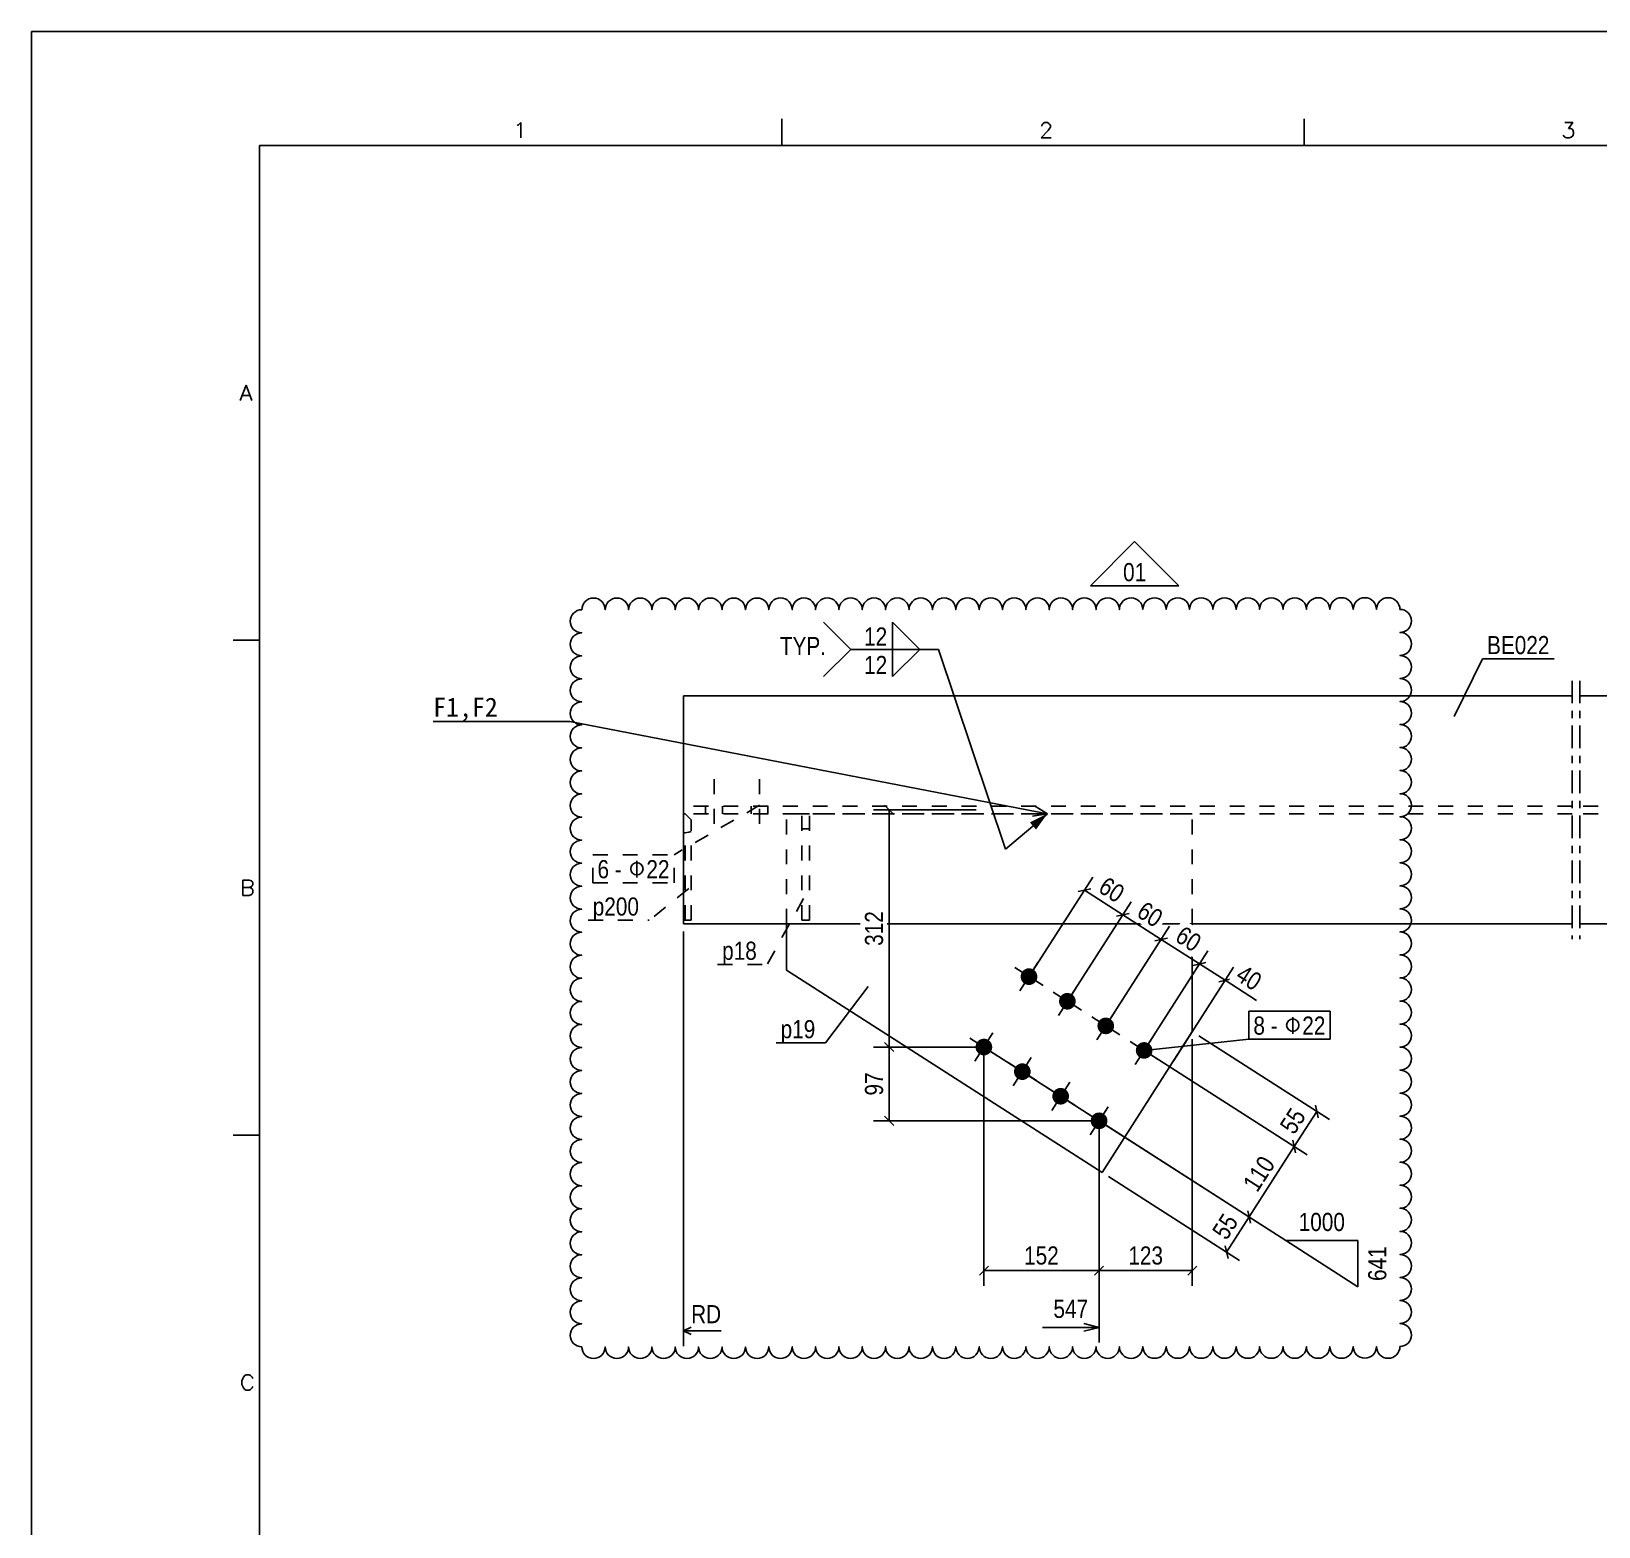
# Model space of a CAD drawing. Header units: millimetres. Extents: x -67 to 528, y -158 to 263.
# Drawn here: x -66.8 to 139.4, y 66 to 262.7 of the extents above; entities that cross this region are included whole.
import ezdxf

# ---------------------------------------------------------------- set-up
doc = ezdxf.new("R2010")
doc.units = ezdxf.units.MM
doc.linetypes.add('DXK_LINE_DOT2', pattern=[3.9198, 1.9599, -1.9599])
doc.linetypes.add('DXK_LINE_DOT3', pattern=[5.9187, 2.979, -0.9799, 0.9799, -0.9799])
doc.layers.add('WELD_LABELS', color=5, linetype='Continuous')
doc.styles.add('Arial Narrow', font='ARIALN.TTF', dxfattribs={"height": 0.2})

# ---------------------------------------------------------------- blocks, each defined once
blk = doc.blocks.new('Unknown-251777343-6207')
at = {"color": 7, "linetype": 'Continuous'}
for p, q in [((-66.84, 262.73), (528.16, 262.73)), ((-66.84, 262.73), (-66.84, -157.97)), ((-2.91, 250.36), (-2.72, 250.45)), ((-2.72, 250.45), (-2.44, 250.74)), ((-2.44, 250.74), (-2.44, 248.74)), ((31.94, 251.22), (31.94, 247.71)), ((66.98, 249.67), (66.04, 248.71)), ((66.13, 250.33), (66.23, 250.52)), ((66.13, 250.24), (66.13, 250.33)), ((66.23, 250.52), (66.32, 250.62)), ((66.32, 250.62), (66.51, 250.72)), ((66.51, 250.72), (66.89, 250.72)), ((66.89, 250.72), (67.08, 250.62)), ((67.17, 249.95), (66.98, 249.67)), ((67.08, 250.62), (67.17, 250.52)), ((67.17, 250.52), (67.27, 250.33)), ((67.27, 250.14), (67.17, 249.95)), ((67.27, 250.33), (67.27, 250.14)), ((100.68, 251.22), (100.68, 247.71)), ((134.97, 250.72), (136.02, 250.72)), ((136.02, 250.72), (135.44, 249.95)), ((135.44, 249.95), (135.73, 249.95)), ((135.73, 249.95), (135.92, 249.86)), ((135.92, 249.86), (136.02, 249.76)), ((136.02, 249.76), (136.11, 249.48)), ((-36.8, 247.71), (513.12, 247.71)), ((-36.8, 247.71), (-36.8, -142.95)), ((66.04, 248.71), (67.36, 248.71)), ((134.87, 248.9), (134.77, 249.09)), ((134.97, 248.81), (134.87, 248.9)), ((135.25, 248.71), (134.97, 248.81)), ((135.54, 248.71), (135.25, 248.71)), ((135.83, 248.81), (135.54, 248.71)), ((136.02, 249), (135.83, 248.81)), ((136.11, 249.28), (136.02, 249)), ((136.11, 249.48), (136.11, 249.28)), ((-39.34, 214.16), (-38.58, 216.16)), ((-39.06, 214.83), (-38.1, 214.83)), ((-38.58, 216.16), (-37.81, 214.16)), ((-40.3, 182.6), (-36.8, 182.6)), ((-39.03, 149.04), (-39.03, 151.05)), ((-39.03, 151.05), (-38.17, 151.05)), ((-38.17, 151.05), (-37.89, 150.95)), ((-37.89, 150.95), (-37.79, 150.86)), ((-37.79, 150.86), (-37.7, 150.67)), ((-37.7, 150.67), (-37.7, 150.48)), ((-38.17, 150.09), (-39.03, 150.09)), ((-39.03, 150.09), (-38.17, 150.09)), ((-38.17, 149.04), (-39.03, 149.04)), ((-37.89, 150.19), (-38.17, 150.09)), ((-38.17, 150.09), (-37.89, 150)), ((-37.89, 149.14), (-38.17, 149.04)), ((-37.79, 150.28), (-37.89, 150.19)), ((-37.89, 150), (-37.79, 149.9)), ((-37.79, 149.24), (-37.89, 149.14)), ((-37.7, 150.48), (-37.79, 150.28)), ((-37.79, 149.9), (-37.7, 149.71)), ((-37.7, 149.43), (-37.79, 149.24)), ((-37.7, 149.71), (-37.7, 149.43)), ((-40.3, 117.5), (-36.8, 117.5)), ((-39.13, 85.17), (-39.03, 85.46)), ((-39.13, 84.69), (-39.13, 85.17)), ((-39.03, 84.41), (-39.13, 84.69)), ((-39.03, 85.46), (-38.94, 85.65)), ((-38.94, 85.65), (-38.74, 85.84)), ((-38.74, 85.84), (-38.55, 85.93)), ((-38.55, 85.93), (-38.17, 85.93)), ((-38.17, 85.93), (-37.98, 85.84)), ((-37.98, 85.84), (-37.79, 85.65)), ((-37.79, 85.65), (-37.7, 85.46)), ((-38.94, 84.22), (-39.03, 84.41)), ((-38.74, 84.03), (-38.94, 84.22)), ((-38.55, 83.93), (-38.74, 84.03)), ((-38.17, 83.93), (-38.55, 83.93)), ((-37.98, 84.03), (-38.17, 83.93)), ((-37.79, 84.22), (-37.98, 84.03)), ((-37.7, 84.41), (-37.79, 84.22))]:
    blk.add_line(p, q, dxfattribs=at)
blk = doc.blocks.new('Part-251777343-2092 - 2086')
at = {"color": 4, "linetype": 'DXK_LINE_DOT3'}
for p, q in [((135.94, 177.29), (135.94, 143.29)), ((136.95, 177.29), (136.95, 143.29))]:
    blk.add_line(p, q, dxfattribs=at)
at = {"color": 2, "linetype": 'Continuous'}
for p, q in [((19, 175.29), (19, 145.29)), ((19, 175.29), (135.95, 175.29)), ((136.95, 175.29), (241.28, 175.29)), ((19, 145.29), (135.95, 145.29)), ((136.95, 145.29), (241.28, 145.29))]:
    blk.add_line(p, q, dxfattribs=at)
at = {"color": 7, "linetype": 'DXK_LINE_DOT2'}
for p, q in [((135.95, 160.79), (19, 160.79)), ((135.95, 159.79), (19, 159.79)), ((241.28, 160.79), (136.95, 160.79)), ((241.28, 159.79), (136.95, 159.79))]:
    blk.add_line(p, q, dxfattribs=at)
blk = doc.blocks.new('Part-251777343-3895 - 2086')
at = {"color": 7, "linetype": 'DXK_LINE_DOT2'}
for p, q in [((34.56, 145.79), (34.56, 159.79)), ((34.56, 159.79), (35.56, 159.79)), ((35.56, 145.79), (35.56, 159.79)), ((35.56, 157.79), (34.56, 157.79)), ((34.56, 145.79), (35.56, 145.79))]:
    blk.add_line(p, q, dxfattribs=at)
blk = doc.blocks.new('Part-251777343-3897 - 2086')
at = {"color": 7, "linetype": 'DXK_LINE_DOT2'}
for p, q in [((85.95, 159.79), (32.56, 159.79)), ((32.56, 145.29), (32.56, 159.79)), ((85.95, 145.29), (85.95, 159.79))]:
    blk.add_line(p, q, dxfattribs=at)
at = {"color": 2, "linetype": 'Continuous'}
for p, q in [((32.56, 145.29), (32.56, 139.18)), ((85.95, 131.11), (85.95, 145.29)), ((32.56, 139.18), (74.08, 112.58)), ((74.08, 112.58), (85.95, 131.11))]:
    blk.add_line(p, q, dxfattribs=at)
blk = doc.blocks.new('Part-251777343-3899 - 2086')
at = {"color": 7, "linetype": 'DXK_LINE_DOT2'}
for p, q in [((19.2, 159.79), (19, 159.79)), ((19, 145.79), (19, 159.79)), ((19.2, 159.79), (20, 158.99)), ((20, 145.79), (20, 158.99)), ((19.2, 157.29), (19, 157.29)), ((19.69, 157.34), (19.2, 157.29)), ((19.2, 145.79), (19.2, 157.29)), ((20, 157.43), (19.69, 157.34)), ((20, 145.79), (19, 145.79))]:
    blk.add_line(p, q, dxfattribs=at)
blk = doc.blocks.new('Bolt-251777343-3901 - 2086')
at = {"linetype": 'Continuous'}
for points in [[(63.86, 137.42, -1), (65.05, 139.27, -1)], [(68.91, 134.18, -1), (70.1, 136.03, -1)], [(73.97, 130.94, -1), (75.15, 132.79, -1)], [(57.93, 128.15, -1), (59.11, 130.01, -1)], [(79.02, 127.71, -1), (80.2, 129.56, -1)], [(62.98, 124.92, -1), (64.17, 126.77, -1)], [(68.03, 121.68, -1), (69.22, 123.53, -1)], [(73.08, 118.44, -1), (74.27, 120.3, -1)]]:
    blk.add_hatch(color=3, dxfattribs=at).paths.add_polyline_path(points)
at = {"color": 3, "linetype": 'Continuous'}
for p, q in [((66.31, 137.16), (62.6, 139.53)), ((63.27, 136.49), (65.64, 140.19)), ((71.36, 133.92), (67.65, 136.29)), ((68.32, 133.25), (70.69, 136.96)), ((76.41, 130.68), (72.71, 133.06)), ((73.37, 130.02), (75.75, 133.72)), ((60.37, 127.89), (56.67, 130.27)), ((57.33, 127.23), (59.71, 130.93)), ((78.42, 126.78), (80.8, 130.48)), ((81.46, 127.45), (77.76, 129.82)), ((65.43, 124.66), (61.72, 127.03)), ((62.39, 123.99), (64.76, 127.7)), ((70.48, 121.42), (66.77, 123.79)), ((67.44, 120.75), (69.81, 124.46)), ((75.53, 118.18), (71.82, 120.56)), ((72.49, 117.52), (74.86, 121.22))]:
    blk.add_line(p, q, dxfattribs=at)
blk = doc.blocks.new('Bolt-251777343-3903 - 2086')
at = {"color": 3, "linetype": 'DXK_LINE_DOT2'}
for p, q in [((23, 158.45), (23, 165.29)), ((23, 158.45), (23, 165.29)), ((23, 158.45), (23, 165.29)), ((29, 158.45), (29, 165.29)), ((29, 158.45), (29, 165.29)), ((29, 158.45), (29, 165.29)), ((21.9, 159.79), (21.9, 160.79)), ((21.9, 159.79), (21.9, 160.79)), ((21.9, 159.79), (21.9, 160.79)), ((24.1, 159.79), (24.1, 160.79)), ((24.1, 159.79), (24.1, 160.79)), ((24.1, 159.79), (24.1, 160.79)), ((27.9, 159.79), (27.9, 160.79)), ((27.9, 159.79), (27.9, 160.79)), ((27.9, 159.79), (27.9, 160.79)), ((30.1, 159.79), (30.1, 160.79)), ((30.1, 159.79), (30.1, 160.79)), ((30.1, 159.79), (30.1, 160.79))]:
    blk.add_line(p, q, dxfattribs=at)
blk = doc.blocks.new('Cloud-251777343-5861 - 2086')
at = {"color": 1, "linetype": 'Continuous'}
blk.add_lwpolyline([(5.6, 186.63, -1), (8.68, 186.63, -1), (11.76, 186.63, -1), (14.83, 186.63, -1), (17.91, 186.63, -1), (20.98, 186.63, -1), (24.06, 186.63, -1), (27.14, 186.63, -1), (30.21, 186.64, -1), (33.29, 186.64, -1), (36.37, 186.64, -1), (39.44, 186.64, -1), (42.52, 186.64, -1), (45.59, 186.64, -1), (48.67, 186.64, -1), (51.75, 186.64, -1), (54.82, 186.65, -1), (57.9, 186.65, -1), (60.97, 186.65, -1), (64.05, 186.65, -1), (67.13, 186.65, -1), (70.2, 186.65, -1), (73.28, 186.65, -1), (76.35, 186.65, -1), (79.43, 186.66, -1), (82.51, 186.66, -1), (85.58, 186.66, -1), (88.66, 186.66, -1), (91.73, 186.66, -1), (94.81, 186.66, -1), (97.89, 186.66, -1), (100.96, 186.66, -1), (104.04, 186.67, -1), (107.12, 186.67, -1), (110.19, 186.67, -1), (113.27, 186.67, -1), (113.27, 183.64, -1), (113.27, 180.61, -1), (113.27, 177.58, -1), (113.27, 174.54, -1), (113.27, 171.51, -1), (113.27, 168.48, -1), (113.27, 165.45, -1), (113.27, 162.42, -1), (113.27, 159.39, -1), (113.27, 156.36, -1), (113.27, 153.33, -1), (113.27, 150.29, -1), (113.27, 147.26, -1), (113.27, 144.23, -1), (113.27, 141.2, -1), (113.27, 138.17, -1), (113.27, 135.14, -1), (113.27, 132.11, -1), (113.27, 129.08, -1), (113.27, 126.04, -1), (113.27, 123.01, -1), (113.27, 119.98, -1), (113.27, 116.95, -1), (113.27, 113.92, -1), (113.27, 110.89, -1), (113.27, 107.86, -1), (113.27, 104.83, -1), (113.27, 101.79, -1), (113.27, 98.76, -1), (113.27, 95.73, -1), (113.27, 92.7, -1), (113.27, 89.67, -1), (110.19, 89.67, -1), (107.12, 89.67, -1), (104.04, 89.67, -1), (100.96, 89.66, -1), (97.89, 89.66, -1), (94.81, 89.66, -1), (91.73, 89.66, -1), (88.66, 89.66, -1), (85.58, 89.66, -1), (82.51, 89.66, -1), (79.43, 89.66, -1), (76.35, 89.65, -1), (73.28, 89.65, -1), (70.2, 89.65, -1), (67.13, 89.65, -1), (64.05, 89.65, -1), (60.97, 89.65, -1), (57.9, 89.65, -1), (54.82, 89.65, -1), (51.75, 89.64, -1), (48.67, 89.64, -1), (45.59, 89.64, -1), (42.52, 89.64, -1), (39.44, 89.64, -1), (36.37, 89.64, -1), (33.29, 89.64, -1), (30.21, 89.64, -1), (27.14, 89.63, -1), (24.06, 89.63, -1), (20.98, 89.63, -1), (17.91, 89.63, -1), (14.83, 89.63, -1), (11.76, 89.63, -1), (8.68, 89.63, -1), (5.6, 89.63, -1), (5.6, 92.66, -1), (5.6, 95.69, -1), (5.6, 98.72, -1), (5.6, 101.75, -1), (5.6, 104.78, -1), (5.6, 107.81, -1), (5.6, 110.84, -1), (5.6, 113.88, -1), (5.6, 116.91, -1), (5.6, 119.94, -1), (5.6, 122.97, -1), (5.6, 126, -1), (5.6, 129.03, -1), (5.6, 132.06, -1), (5.6, 135.09, -1), (5.6, 138.13, -1), (5.6, 141.16, -1), (5.6, 144.19, -1), (5.6, 147.22, -1), (5.6, 150.25, -1), (5.6, 153.28, -1), (5.6, 156.31, -1), (5.6, 159.34, -1), (5.6, 162.38, -1), (5.6, 165.41, -1), (5.6, 168.44, -1), (5.6, 171.47, -1), (5.6, 174.5, -1), (5.6, 177.53, -1), (5.6, 180.56, -1), (5.6, 183.59, -1), (5.6, 186.63)], format="xyb", close=True, dxfattribs=at)
blk = doc.blocks.new('StraightDimension-251777343-4382 - 2086')
at = {"color": 7, "linetype": 'Continuous'}
for p, q in [((57.52, 160.29), (44, 160.29)), ((46.65, 159.69), (45.45, 160.89)), ((46.05, 129.08), (46.05, 160.29)), ((57.52, 129.08), (44, 129.08)), ((45.45, 129.68), (46.65, 128.48))]:
    blk.add_line(p, q, dxfattribs=at)
at = {"color": 0}
blk.add_wipeout([(45.75, 147.47), (42.25, 147.47), (42.25, 141.9), (45.75, 141.9)], dxfattribs=at)
at = {"color": 4, "style": 'Arial Narrow'}
blk.add_text('312', height=2.386, rotation=90.0002, dxfattribs=at).set_placement((45.25, 142.4))
blk = doc.blocks.new('StraightDimension-251777343-4459 - 2086')
at = {"color": 7, "linetype": 'Continuous'}
for p, q in [((80.45, 128.09), (101.05, 114.9)), ((74.52, 118.83), (95.11, 105.64)), ((93.43, 106.72), (99.36, 115.98)), ((99.55, 115.15), (99.18, 116.81)), ((93.25, 107.54), (93.61, 105.89))]:
    blk.add_line(p, q, dxfattribs=at)
at = {"color": 0}
blk.add_wipeout([(97.65, 113.85), (94.7, 115.74), (91.7, 111.05), (94.64, 109.16)], dxfattribs=at)
at = {"color": 4, "style": 'Arial Narrow'}
blk.add_text('110', height=2.386, rotation=57.3531, dxfattribs=at).set_placement((94.49, 109.85))
blk = doc.blocks.new('StraightDimension-251777343-4535 - 2086')
at = {"color": 7, "linetype": 'Continuous'}
for p, q in [((80.15, 129.47), (88.01, 141.74)), ((83.52, 127.32), (91.38, 139.58)), ((86.07, 139.83), (87.73, 140.2)), ((86.9, 140.01), (90.27, 137.86)), ((91.1, 138.04), (89.44, 137.68))]:
    blk.add_line(p, q, dxfattribs=at)
at = {"color": 0}
blk.add_wipeout([(94.21, 135.69), (96.1, 138.64), (92.69, 140.82), (90.8, 137.87)], dxfattribs=at)
at = {"color": 7, "linetype": 'Continuous'}
blk.add_line((90.27, 137.86), (94.41, 135.2), dxfattribs=at)
blk.add_line((90.27, 137.86), (94.41, 135.2), dxfattribs=at)
at = {"color": 4, "style": 'Arial Narrow'}
blk.add_text('40', height=2.386, rotation=-32.6471, dxfattribs=at).set_placement((91.49, 138.02))
blk = doc.blocks.new('StraightDimension-251777343-4537 - 2086')
at = {"color": 7, "linetype": 'Continuous'}
for p, q in [((70.05, 135.95), (77.9, 148.21)), ((77.63, 146.67), (75.97, 146.31)), ((76.8, 146.49), (81.85, 143.25)), ((75.1, 132.71), (82.96, 144.98)), ((81.02, 143.07), (82.68, 143.43))]:
    blk.add_line(p, q, dxfattribs=at)
at = {"color": 0}
blk.add_wipeout([(81.19, 144.03), (83.08, 146.98), (79.67, 149.16), (77.78, 146.21)], dxfattribs=at)
at = {"color": 4, "style": 'Arial Narrow'}
blk.add_text('60', height=2.386, rotation=-32.6471, dxfattribs=at).set_placement((78.47, 146.36))
blk = doc.blocks.new('StraightDimension-251777343-4536 - 2086')
at = {"color": 7, "linetype": 'Continuous'}
for p, q in [((75.1, 132.71), (82.96, 144.98)), ((82.68, 143.43), (81.02, 143.07)), ((81.85, 143.25), (86.9, 140.01)), ((80.15, 129.47), (88.01, 141.74)), ((86.07, 139.83), (87.73, 140.2))]:
    blk.add_line(p, q, dxfattribs=at)
at = {"color": 0}
blk.add_wipeout([(86.24, 140.79), (88.13, 143.74), (84.72, 145.92), (82.83, 142.98)], dxfattribs=at)
at = {"color": 4, "style": 'Arial Narrow'}
blk.add_text('60', height=2.386, rotation=-32.6471, dxfattribs=at).set_placement((83.53, 143.13))
blk = doc.blocks.new('StraightDimension-251777343-4383 - 2086')
at = {"color": 7, "linetype": 'Continuous'}
for p, q in [((57.52, 129.08), (44, 129.08)), ((46.65, 128.48), (45.45, 129.68)), ((46.05, 119.37), (46.05, 129.08)), ((45.45, 119.97), (46.65, 118.77)), ((72.68, 119.37), (44, 119.37))]:
    blk.add_line(p, q, dxfattribs=at)
at = {"color": 0}
blk.add_wipeout([(45.75, 126.25), (42.25, 126.25), (42.25, 122.2), (45.75, 122.2)], dxfattribs=at)
at = {"color": 4, "style": 'Arial Narrow'}
blk.add_text('97', height=2.386, rotation=90.0002, dxfattribs=at).set_placement((45.25, 122.7))
blk = doc.blocks.new('StraightDimension-251777343-4363 - 2086')
at = {"color": 7, "linetype": 'Continuous'}
for p, q in [((85.95, 130.11), (85.95, 97.66)), ((73.68, 118.37), (73.68, 97.66)), ((74.28, 100.26), (73.08, 99.06)), ((73.68, 99.66), (85.95, 99.66)), ((85.35, 99.06), (86.55, 100.26))]:
    blk.add_line(p, q, dxfattribs=at)
at = {"color": 0}
blk.add_wipeout([(82.6, 99.96), (82.6, 103.46), (77.03, 103.46), (77.03, 99.96)], dxfattribs=at)
at = {"color": 4, "style": 'Arial Narrow'}
blk.add_text('123', height=2.386, dxfattribs=at).set_placement((77.53, 100.46))
blk = doc.blocks.new('StraightDimension-251777343-4364 - 2086')
at = {"color": 7, "linetype": 'Continuous'}
for p, q in [((58.52, 128.08), (58.52, 97.66)), ((73.68, 118.37), (73.68, 97.66)), ((59.12, 100.26), (57.92, 99.06)), ((58.52, 99.66), (73.68, 99.66)), ((73.08, 99.06), (74.28, 100.26))]:
    blk.add_line(p, q, dxfattribs=at)
at = {"color": 0}
blk.add_wipeout([(68.88, 99.96), (68.88, 103.46), (63.31, 103.46), (63.31, 99.96)], dxfattribs=at)
at = {"color": 4, "style": 'Arial Narrow'}
blk.add_text('152', height=2.386, dxfattribs=at).set_placement((63.81, 100.46))
blk = doc.blocks.new('StraightDimension-251777343-4458 - 2086')
at = {"color": 7, "linetype": 'Continuous'}
for p, q in [((86.79, 130.57), (104.02, 119.53)), ((80.45, 128.09), (101.05, 114.9)), ((99.36, 115.98), (102.33, 120.61)), ((102.51, 119.78), (102.15, 121.44)), ((99.18, 116.81), (99.55, 115.15))]:
    blk.add_line(p, q, dxfattribs=at)
at = {"color": 0}
blk.add_wipeout([(101.69, 120.16), (98.74, 122.05), (96.56, 118.64), (99.5, 116.75)], dxfattribs=at)
at = {"color": 4, "style": 'Arial Narrow'}
blk.add_text('55', height=2.386, rotation=57.3531, dxfattribs=at).set_placement((99.35, 117.44))
blk = doc.blocks.new('StraightDimension-251777343-4460 - 2086')
at = {"color": 7, "linetype": 'Continuous'}
for p, q in [((74.52, 118.83), (95.11, 105.64)), ((74.92, 112.04), (92.15, 101)), ((93.61, 105.89), (93.25, 107.54)), ((90.46, 102.08), (93.43, 106.72)), ((90.28, 102.91), (90.65, 101.25))]:
    blk.add_line(p, q, dxfattribs=at)
at = {"color": 0}
blk.add_wipeout([(92.79, 106.27), (89.84, 108.15), (87.66, 104.75), (90.6, 102.86)], dxfattribs=at)
at = {"color": 4, "style": 'Arial Narrow'}
blk.add_text('55', height=2.386, rotation=57.3531, dxfattribs=at).set_placement((90.45, 103.55))
blk = doc.blocks.new('AngleDimension-251777343-4486 - 2086')
at = {"color": 7, "linetype": 'Continuous'}
for p, q in [((59.36, 128.54), (98.26, 103.62)), ((107.73, 103.62), (98.26, 103.62)), ((107.73, 97.55), (98.26, 103.62)), ((107.73, 97.55), (107.73, 103.62))]:
    blk.add_line(p, q, dxfattribs=at)
at = {"color": 0}
for points in [[(106.54, 104.37), (106.54, 107.87), (99.45, 107.87), (99.45, 104.37)], [(111.98, 103.37), (108.48, 103.37), (108.48, 97.8), (111.98, 97.8)]]:
    blk.add_wipeout(points, dxfattribs=at)
at = {"color": 4, "style": 'Arial Narrow'}
blk.add_text('1000', height=2.386, dxfattribs=at).set_placement((99.95, 104.87))
blk.add_text('641', height=2.386, rotation=90.0002, dxfattribs=at).set_placement((111.48, 98.3))
blk = doc.blocks.new('StraightDimension-251777343-4538 - 2086')
at = {"color": 7, "linetype": 'Continuous'}
for p, q in [((64.99, 139.18), (72.85, 151.45)), ((72.58, 149.91), (70.92, 149.54)), ((71.75, 149.72), (76.8, 146.49)), ((70.05, 135.95), (77.9, 148.21)), ((75.97, 146.31), (77.63, 146.67))]:
    blk.add_line(p, q, dxfattribs=at)
at = {"color": 0}
blk.add_wipeout([(76.14, 147.27), (78.03, 150.21), (74.62, 152.4), (72.73, 149.45)], dxfattribs=at)
at = {"color": 4, "style": 'Arial Narrow'}
blk.add_text('60', height=2.386, rotation=-32.6471, dxfattribs=at).set_placement((73.42, 149.6))
blk = doc.blocks.new('StraightDimension-251777343-5469 - 2086')
at = {"color": 7, "linetype": 'Continuous'}
for p, q in [((73.68, 118.37), (73.68, 90.19)), ((66.23, 92.19), (73.68, 92.19)), ((71.68, 92.69), (73.68, 92.19)), ((73.68, 92.19), (71.68, 91.69))]:
    blk.add_line(p, q, dxfattribs=at)
at = {"color": 0, "linetype": 'Continuous'}
blk.add_wipeout([(24.45, 92.24), (24.45, 95.74), (19.49, 95.74), (19.49, 92.24)], dxfattribs=at)
at = {"color": 7, "linetype": 'Continuous'}
for p, q in [((19, 144.29), (19, 89.74)), ((20, 92.24), (19, 91.74)), ((20, 91.24), (19, 91.74)), ((23.95, 91.74), (19, 91.74))]:
    blk.add_line(p, q, dxfattribs=at)
at = {"color": 4, "linetype": 'Continuous', "style": 'Arial Narrow'}
blk.add_text('RD', height=2.386, dxfattribs=at).set_placement((19.99, 92.74))
at = {"color": 0}
blk.add_wipeout([(72.74, 92.94), (72.74, 96.44), (67.17, 96.44), (67.17, 92.94)], dxfattribs=at)
at = {"color": 4, "style": 'Arial Narrow'}
blk.add_text('547', height=2.386, dxfattribs=at).set_placement((67.67, 93.44))
blk = doc.blocks.new('Mark-251777343-2155 - 2086')
at = {"color": 0}
blk.add_wipeout([(132.97, 180.78), (132.97, 183.28), (124.74, 183.28), (124.74, 180.78)], dxfattribs=at)
blk.add_wipeout([(132.97, 180.78), (132.97, 183.28), (124.74, 183.28), (124.74, 180.78)], dxfattribs=at)
at = {"color": 7, "linetype": 'Continuous'}
for p, q in [((120.4, 172.56), (124.14, 180.18)), ((124.14, 180.18), (133.57, 180.18))]:
    blk.add_line(p, q, dxfattribs=at)
at = {"color": 3, "style": 'Arial Narrow'}
blk.add_text('BE022', height=2.386, dxfattribs=at).set_placement((124.74, 180.78))
blk = doc.blocks.new('Mark-251777343-4849 - 2086')
at = {"color": 7, "linetype": 'DXK_LINE_DOT2'}
blk.add_line((34.79, 148.62), (29.99, 139.96), dxfattribs=at)
at = {"color": 0}
blk.add_wipeout([(28.64, 140.56), (28.64, 143.06), (24.07, 143.06), (24.07, 140.56)], dxfattribs=at)
blk.add_wipeout([(28.64, 140.56), (28.64, 143.06), (24.07, 143.06), (24.07, 140.56)], dxfattribs=at)
at = {"color": 7, "linetype": 'DXK_LINE_DOT2'}
blk.add_line((23.47, 139.96), (29.99, 139.96), dxfattribs=at)
at = {"color": 3, "style": 'Arial Narrow'}
blk.add_text('p18', height=2.386, dxfattribs=at).set_placement((24.07, 140.56))
blk = doc.blocks.new('Mark-251777343-4402 - 2086')
at = {"color": 7, "linetype": 'DXK_LINE_DOT2'}
blk.add_line((19.7, 149.95), (14.48, 145.78), dxfattribs=at)
at = {"color": 0}
blk.add_wipeout([(13.13, 146.38), (13.13, 148.88), (7.04, 148.88), (7.04, 146.38)], dxfattribs=at)
blk.add_wipeout([(13.13, 146.38), (13.13, 148.88), (7.04, 148.88), (7.04, 146.38)], dxfattribs=at)
at = {"color": 7, "linetype": 'DXK_LINE_DOT2'}
blk.add_line((6.44, 145.78), (14.48, 145.78), dxfattribs=at)
at = {"color": 3, "style": 'Arial Narrow'}
blk.add_text('p200', height=2.386, dxfattribs=at).set_placement((7.04, 146.38))
blk = doc.blocks.new('Mark-251777343-4554 - 2086')
at = {"color": 7, "linetype": 'Continuous'}
blk.add_line((43.28, 137.07), (37.69, 129.64), dxfattribs=at)
at = {"color": 0}
blk.add_wipeout([(36.34, 130.24), (36.34, 132.74), (31.77, 132.74), (31.77, 130.24)], dxfattribs=at)
blk.add_wipeout([(36.34, 130.24), (36.34, 132.74), (31.77, 132.74), (31.77, 130.24)], dxfattribs=at)
at = {"color": 7, "linetype": 'Continuous'}
blk.add_line((31.17, 129.64), (37.69, 129.64), dxfattribs=at)
at = {"color": 3, "style": 'Arial Narrow'}
blk.add_text('p19', height=2.386, dxfattribs=at).set_placement((31.77, 130.24))
blk = doc.blocks.new('Mark-251777343-4577 - 2086')
at = {"color": 0}
blk.add_wipeout([(95.51, 130.71), (95.51, 133.21), (93.99, 133.21), (93.99, 130.71)], dxfattribs=at)
blk.add_wipeout([(95.51, 130.71), (95.51, 133.21), (93.99, 133.21), (93.99, 130.71)], dxfattribs=at)
at = {"color": 7, "linetype": 'Continuous'}
for p, q in [((93.39, 130.11), (93.39, 133.81)), ((79.61, 128.63), (93.39, 130.11))]:
    blk.add_line(p, q, dxfattribs=at)
at = {"color": 0}
blk.add_wipeout([(97.17, 130.71), (97.17, 133.21), (96.26, 133.21), (96.26, 130.71)], dxfattribs=at)
blk.add_wipeout([(97.17, 130.71), (97.17, 133.21), (96.26, 133.21), (96.26, 130.71)], dxfattribs=at)
at = {"color": 3, "style": 'Arial Narrow'}
blk.add_text('8', height=2.39, dxfattribs=at).set_placement((93.99, 130.71))
at = {"color": 0}
blk.add_wipeout([(100.42, 130.71), (100.42, 133.21), (97.92, 133.21), (97.92, 130.71)], dxfattribs=at)
at = {"color": 3, "linetype": 'Continuous'}
blk.add_line((99.17, 130.83), (99.17, 133.02), dxfattribs=at)
at = {"color": 3, "style": 'Arial Narrow'}
blk.add_text('-', height=2.39, dxfattribs=at).set_placement((96.26, 130.71))
at = {"color": 0}
blk.add_wipeout([(103.47, 130.71), (103.47, 133.21), (100.42, 133.21), (100.42, 130.71)], dxfattribs=at)
blk.add_wipeout([(103.47, 130.71), (103.47, 133.21), (100.42, 133.21), (100.42, 130.71)], dxfattribs=at)
at = {"color": 7, "linetype": 'Continuous'}
for p, q in [((93.39, 133.81), (104.07, 133.81)), ((104.07, 130.11), (104.07, 133.81)), ((93.39, 130.11), (104.07, 130.11))]:
    blk.add_line(p, q, dxfattribs=at)
at = {"color": 3, "linetype": 'Continuous'}
blk.add_circle((99.17, 131.96), 0.812, dxfattribs=at)
at = {"color": 3, "style": 'Arial Narrow'}
blk.add_text('22', height=2.386, dxfattribs=at).set_placement((100.42, 130.71))
blk = doc.blocks.new('Mark-251777343-6240 - 2086')
at = {"color": 0}
blk.add_wipeout([(9.19, 151.29), (9.19, 153.79), (7.66, 153.79), (7.66, 151.29)], dxfattribs=at)
blk.add_wipeout([(9.19, 151.29), (9.19, 153.79), (7.66, 153.79), (7.66, 151.29)], dxfattribs=at)
at = {"color": 7, "linetype": 'DXK_LINE_DOT2'}
blk.add_line((7.06, 150.69), (7.06, 154.39), dxfattribs=at)
at = {"color": 0}
blk.add_wipeout([(10.85, 151.29), (10.85, 153.79), (9.94, 153.79), (9.94, 151.29)], dxfattribs=at)
blk.add_wipeout([(10.85, 151.29), (10.85, 153.79), (9.94, 153.79), (9.94, 151.29)], dxfattribs=at)
at = {"color": 3, "style": 'Arial Narrow'}
blk.add_text('6', height=2.39, dxfattribs=at).set_placement((7.66, 151.29))
at = {"color": 0}
blk.add_wipeout([(14.1, 151.29), (14.1, 153.79), (11.6, 153.79), (11.6, 151.29)], dxfattribs=at)
at = {"color": 3, "linetype": 'Continuous'}
blk.add_line((12.85, 151.41), (12.85, 153.6), dxfattribs=at)
at = {"color": 3, "style": 'Arial Narrow'}
blk.add_text('-', height=2.39, dxfattribs=at).set_placement((9.94, 151.29))
at = {"color": 0}
blk.add_wipeout([(17.14, 151.29), (17.14, 153.79), (14.1, 153.79), (14.1, 151.29)], dxfattribs=at)
blk.add_wipeout([(17.14, 151.29), (17.14, 153.79), (14.1, 153.79), (14.1, 151.29)], dxfattribs=at)
at = {"color": 7, "linetype": 'DXK_LINE_DOT2'}
for p, q in [((29, 160.89), (17.74, 154.39)), ((7.06, 154.39), (17.74, 154.39)), ((17.74, 150.69), (17.74, 154.39)), ((7.06, 150.69), (17.74, 150.69))]:
    blk.add_line(p, q, dxfattribs=at)
at = {"color": 3, "linetype": 'Continuous'}
blk.add_circle((12.85, 152.54), 0.812, dxfattribs=at)
at = {"color": 3, "style": 'Arial Narrow'}
blk.add_text('22', height=2.386, dxfattribs=at).set_placement((14.1, 151.29))
blk = doc.blocks.new('WeldMark-251777343-5724 - 2086')
at = {"linetype": 'Continuous'}
blk.add_hatch(color=3, dxfattribs=at).paths.add_polyline_path([(64.57, 158.65), (66.88, 159.79), (65.38, 157.69)])
at = {"color": 3, "linetype": 'Continuous'}
for p, q in [((41, 181.41), (37.43, 184.99)), ((41, 181.41), (37.43, 177.84)), ((61.38, 155.12), (52.55, 181.41)), ((66.88, 159.79), (61.38, 155.12))]:
    blk.add_line(p, q, dxfattribs=at)
at = {"color": 0}
blk.add_wipeout([(46, 181.71), (46, 184.61), (42.55, 184.61), (42.55, 181.71)], dxfattribs=at)
at = {"color": 3, "linetype": 'Continuous'}
for p, q in [((50.08, 181.41), (46.51, 184.99)), ((46.51, 184.99), (46.51, 181.41)), ((46.51, 181.41), (50.08, 181.41))]:
    blk.add_line(p, q, dxfattribs=at)
at = {"color": 3, "style": 'Arial Narrow'}
blk.add_text('12', height=2.386, dxfattribs=at).set_placement((42.75, 181.91))
at = {"color": 0, "linetype": 'Continuous'}
blk.add_wipeout([(37.75, 180.66), (37.75, 183.16), (31.67, 183.16), (31.67, 180.66)], dxfattribs=at)
for points in [[(37.75, 180.66), (37.75, 183.16), (31.67, 183.16), (31.67, 180.66)], [(46, 177.96), (46, 180.86), (42.55, 180.86), (42.55, 177.96)]]:
    blk.add_wipeout(points, dxfattribs=at)
at = {"color": 3, "linetype": 'Continuous'}
for p, q in [((41, 181.41), (52.55, 181.41)), ((46.51, 181.41), (50.08, 181.41)), ((50.08, 181.41), (46.51, 177.84)), ((46.51, 177.84), (46.51, 181.41))]:
    blk.add_line(p, q, dxfattribs=at)
at = {"color": 3, "linetype": 'Continuous', "style": 'Arial Narrow'}
for s, p in [('TYP.', (31.67, 180.66)), ('12', (42.75, 178.16))]:
    blk.add_text(s, height=2.386, dxfattribs=at).set_placement(p)
blk = doc.blocks.new('Text-251777343-5877 - 2086')
at = {"color": 0, "linetype": 'Continuous'}
blk.add_wipeout([(79.88, 190.38), (79.88, 192.88), (76.84, 192.88), (76.84, 190.38)], dxfattribs=at)
at = {"color": 1, "linetype": 'Continuous'}
for p, q in [((72.54, 189.78), (78.36, 195.61)), ((78.36, 195.61), (84.18, 189.78)), ((84.18, 189.78), (72.54, 189.78))]:
    blk.add_line(p, q, dxfattribs=at)
at = {"color": 1, "linetype": 'Continuous', "style": 'Arial Narrow'}
blk.add_text('01', height=2.386, dxfattribs=at).set_placement((76.84, 190.38))

msp = doc.modelspace()

# ---------------------------------------------------------------- linework, layer by layer
at = {"layer": 'WELD_LABELS', "color": 5}
msp.add_line((4.04, 171.92), (-13.96, 171.92), dxfattribs=at)

# ---------------------------------------------------------------- block references
for name in ['Unknown-251777343-6207', 'Cloud-251777343-5861 - 2086', 'Part-251777343-2092 - 2086', 'Bolt-251777343-3903 - 2086', 'Part-251777343-3899 - 2086', 'Part-251777343-3897 - 2086', 'Part-251777343-3895 - 2086', 'Bolt-251777343-3901 - 2086']:
    msp.add_blockref(name, (0, 0))

# ---------------------------------------------------------------- texts
at = {"layer": 'WELD_LABELS', "color": 5, "insert": (-13.96, 171.92), "char_height": 2.5, "attachment_point": 7}
msp.add_mtext('F1,F2', dxfattribs=at)

# ---------------------------------------------------------------- next in the draw order: block references
for name in ['Text-251777343-5877 - 2086', 'Mark-251777343-2155 - 2086', 'StraightDimension-251777343-4382 - 2086', 'Mark-251777343-4402 - 2086', 'StraightDimension-251777343-4459 - 2086']:
    msp.add_blockref(name, (0, 0))

# ---------------------------------------------------------------- next in the draw order: block references
for name in ['WeldMark-251777343-5724 - 2086', 'Mark-251777343-6240 - 2086', 'StraightDimension-251777343-4535 - 2086', 'StraightDimension-251777343-4383 - 2086']:
    msp.add_blockref(name, (0, 0))

# ---------------------------------------------------------------- next in the draw order: linework, layer by layer
at = {"layer": 'WELD_LABELS', "color": 5}
for p, q in [((66.88, 159.79), (4.04, 171.92)), ((64.9, 159.47), (66.88, 159.79)), ((65.16, 160.82), (66.88, 159.79))]:
    msp.add_line(p, q, dxfattribs=at)

# ---------------------------------------------------------------- next in the draw order: block references
msp.add_blockref('StraightDimension-251777343-4537 - 2086', (0, 0))

# ---------------------------------------------------------------- next in the draw order: block references
msp.add_blockref('StraightDimension-251777343-4536 - 2086', (0, 0))

# ---------------------------------------------------------------- next in the draw order: block references
for name in ['StraightDimension-251777343-4538 - 2086', 'StraightDimension-251777343-4363 - 2086']:
    msp.add_blockref(name, (0, 0))

# ---------------------------------------------------------------- next in the draw order: block references
for name in ['StraightDimension-251777343-4458 - 2086', 'StraightDimension-251777343-4364 - 2086']:
    msp.add_blockref(name, (0, 0))

# ---------------------------------------------------------------- next in the draw order: block references
msp.add_blockref('StraightDimension-251777343-4460 - 2086', (0, 0))

# ---------------------------------------------------------------- next in the draw order: block references
msp.add_blockref('AngleDimension-251777343-4486 - 2086', (0, 0))

# ---------------------------------------------------------------- next in the draw order: block references
for name in ['StraightDimension-251777343-5469 - 2086', 'Mark-251777343-4577 - 2086']:
    msp.add_blockref(name, (0, 0))

# ---------------------------------------------------------------- next in the draw order: block references
for name in ['Mark-251777343-4849 - 2086', 'Mark-251777343-4554 - 2086']:
    msp.add_blockref(name, (0, 0))

doc.saveas('drawing.dxf')
